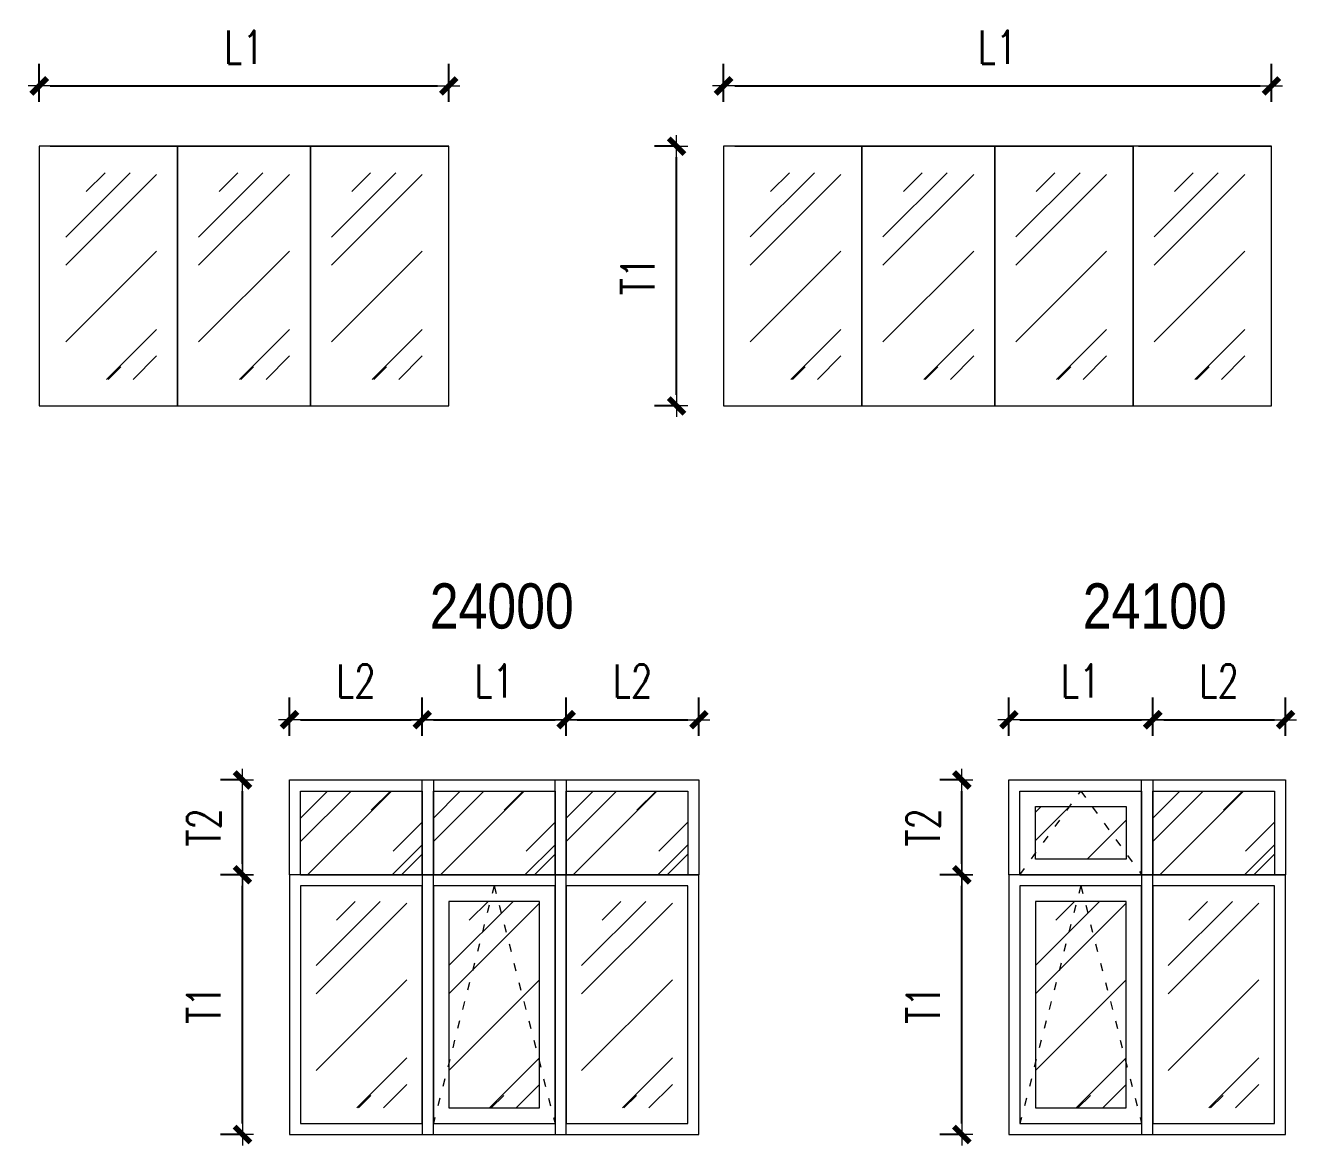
# Model space of a CAD drawing. Header units: centimetres. Extents: x 241563 to 294181, y -34797 to 61752.
# Drawn here: x 254052 to 259795, y 24768 to 29829 of the extents above; entities that cross this region are included whole.
import ezdxf

# ---------------------------------------------------------------- set-up
doc = ezdxf.new("R2010")
doc.units = ezdxf.units.CM
doc.header["$MEASUREMENT"] = 0
doc.linetypes.add('ACAD_ISO03W100', pattern=[30, 12, -18])
doc.layers.add('0.00', color=130, linetype='Continuous', lineweight=0)
doc.styles.add('ISO', font='ARIALN.TTF')
doc.styles.add('TEXT', font='simplex.shx', dxfattribs={"width": 0.75})
doc.dimstyles.new('D100B', dxfattribs={"dimscale": 100, "dimtxt": 1.5, "dimasz": 0.5, "dimexe": 1, "dimexo": 2, "dimgap": 1, "dimtad": 1, "dimdec": 0, "dimzin": 0, "dimdsep": 46, "dimtxsty": 'TEXT', "dimblk1": 'tick', "dimblk2": 'tick', "dimsah": 1, "dimcen": 0, "dimclre": 15, "dimadec": 0, "dimazin": 0, "dimtfac": 1, "dimtdec": 0, "dimtix": 1, "dimtmove": 2, "dimatfit": 3, "dimldrblk": 'tick', "dimfxl": 1, "dimtolj": 1, "dimtzin": 0, "dimarcsym": 0})

# ---------------------------------------------------------------- blocks, each defined once
blk = doc.blocks.new('tick')
for p, q in [((-1, 0), (1, 0)), ((0, 1), (0, -1))]:
    blk.add_line(p, q)
at = {"const_width": 0.5}
blk.add_lwpolyline([(-0.71, -0.71), (0.71, 0.71)], dxfattribs=at)
blk = doc.blocks.new('*D667')
at = {"layer": '0.00', "color": 15, "linetype": 'Continuous', "lineweight": -2, "ltscale": 2, "transparency": 16777216}
for p, q in [((254114.2, 29483.3), (254114.2, 29655.4)), ((255964.2, 29483.3), (255964.2, 29655.4))]:
    blk.add_line(p, q, dxfattribs=at)
at = {"layer": '0.00', "color": 0, "linetype": 'Continuous', "lineweight": -2, "ltscale": 2, "transparency": 16777216}
blk.add_line((254164.2, 29555.4), (255914.2, 29555.4), dxfattribs=at)
at = {"layer": 'Defpoints', "color": 0, "linetype": 'Continuous', "ltscale": 2, "transparency": 16777216}
for p in [(255964.2, 29555.4), (254114.2, 29283.3), (255964.2, 29283.3)]:
    blk.add_point(p, dxfattribs=at)
at = {"layer": '0.00', "color": 0, "linetype": 'Continuous', "lineweight": -2, "ltscale": 2, "transparency": 16777216, "xscale": 50, "yscale": 50, "zscale": 50, "rotation": 180}
blk.add_blockref('tick', (254114.2, 29555.4), dxfattribs=at)
at = {"layer": '0.00', "color": 0, "linetype": 'Continuous', "lineweight": -2, "ltscale": 2, "transparency": 16777216, "xscale": 50, "yscale": 50, "zscale": 50}
blk.add_blockref('tick', (255964.2, 29555.4), dxfattribs=at)
at = {"layer": '0.00', "color": 0, "linetype": 'Continuous', "ltscale": 2, "transparency": 16777216, "insert": (255039.2, 29730.4), "char_height": 150, "attachment_point": 5, "style": 'TEXT'}
blk.add_mtext('\\A1;L1', dxfattribs=at)
blk = doc.blocks.new('*D668')
at = {"layer": '0.00', "color": 15, "linetype": 'Continuous', "lineweight": -2, "ltscale": 2, "transparency": 16777216}
for p, q in [((257206.3, 29483.3), (257206.3, 29655.4)), ((259681.3, 29483.3), (259681.3, 29655.4))]:
    blk.add_line(p, q, dxfattribs=at)
at = {"layer": '0.00', "color": 0, "linetype": 'Continuous', "lineweight": -2, "ltscale": 2, "transparency": 16777216}
blk.add_line((257256.3, 29555.4), (259631.3, 29555.4), dxfattribs=at)
at = {"layer": 'Defpoints', "color": 0, "linetype": 'Continuous', "ltscale": 2, "transparency": 16777216}
for p in [(259681.3, 29555.4), (257206.3, 29283.3), (259681.3, 29283.3)]:
    blk.add_point(p, dxfattribs=at)
at = {"layer": '0.00', "color": 0, "linetype": 'Continuous', "lineweight": -2, "ltscale": 2, "transparency": 16777216, "xscale": 50, "yscale": 50, "zscale": 50, "rotation": 180}
blk.add_blockref('tick', (257206.3, 29555.4), dxfattribs=at)
at = {"layer": '0.00', "color": 0, "linetype": 'Continuous', "lineweight": -2, "ltscale": 2, "transparency": 16777216, "xscale": 50, "yscale": 50, "zscale": 50}
blk.add_blockref('tick', (259681.3, 29555.4), dxfattribs=at)
at = {"layer": '0.00', "color": 0, "linetype": 'Continuous', "ltscale": 2, "transparency": 16777216, "insert": (258443.8, 29730.4), "char_height": 150, "attachment_point": 5, "style": 'TEXT'}
blk.add_mtext('\\A1;L1', dxfattribs=at)
blk = doc.blocks.new('*D672')
at = {"layer": '0.00', "color": 15, "linetype": 'Continuous', "lineweight": -2, "ltscale": 2, "transparency": 16777216}
for p, q in [((255844.8, 26619.8), (255844.8, 26792)), ((256494.8, 26619.8), (256494.8, 26792))]:
    blk.add_line(p, q, dxfattribs=at)
at = {"layer": '0.00', "color": 0, "linetype": 'Continuous', "lineweight": -2, "ltscale": 2, "transparency": 16777216}
blk.add_line((255894.8, 26692), (256444.8, 26692), dxfattribs=at)
at = {"layer": 'Defpoints', "color": 0, "linetype": 'Continuous', "ltscale": 2, "transparency": 16777216}
for p in [(256494.8, 26692), (255844.8, 26419.8), (256494.8, 26419.8)]:
    blk.add_point(p, dxfattribs=at)
at = {"layer": '0.00', "color": 0, "linetype": 'Continuous', "lineweight": -2, "ltscale": 2, "transparency": 16777216, "xscale": 50, "yscale": 50, "zscale": 50, "rotation": 180}
blk.add_blockref('tick', (255844.8, 26692), dxfattribs=at)
at = {"layer": '0.00', "color": 0, "linetype": 'Continuous', "lineweight": -2, "ltscale": 2, "transparency": 16777216, "xscale": 50, "yscale": 50, "zscale": 50}
blk.add_blockref('tick', (256494.8, 26692), dxfattribs=at)
at = {"layer": '0.00', "color": 0, "linetype": 'Continuous', "ltscale": 2, "transparency": 16777216, "insert": (256169.8, 26867), "char_height": 150, "attachment_point": 5, "style": 'TEXT'}
blk.add_mtext('\\A1;L1', dxfattribs=at)
blk = doc.blocks.new('*D673')
at = {"layer": '0.00', "color": 15, "linetype": 'Continuous', "lineweight": -2, "ltscale": 2, "transparency": 16777216}
for p, q in [((258495.1, 26619.8), (258495.1, 26792)), ((259145.1, 26619.8), (259145.1, 26792))]:
    blk.add_line(p, q, dxfattribs=at)
at = {"layer": '0.00', "color": 0, "linetype": 'Continuous', "lineweight": -2, "ltscale": 2, "transparency": 16777216}
blk.add_line((258545.1, 26692), (259095.1, 26692), dxfattribs=at)
at = {"layer": 'Defpoints', "color": 0, "linetype": 'Continuous', "ltscale": 2, "transparency": 16777216}
for p in [(259145.1, 26692), (258495.1, 26419.8), (259145.1, 26419.8)]:
    blk.add_point(p, dxfattribs=at)
at = {"layer": '0.00', "color": 0, "linetype": 'Continuous', "lineweight": -2, "ltscale": 2, "transparency": 16777216, "xscale": 50, "yscale": 50, "zscale": 50, "rotation": 180}
blk.add_blockref('tick', (258495.1, 26692), dxfattribs=at)
at = {"layer": '0.00', "color": 0, "linetype": 'Continuous', "lineweight": -2, "ltscale": 2, "transparency": 16777216, "xscale": 50, "yscale": 50, "zscale": 50}
blk.add_blockref('tick', (259145.1, 26692), dxfattribs=at)
at = {"layer": '0.00', "color": 0, "linetype": 'Continuous', "ltscale": 2, "transparency": 16777216, "insert": (258820.1, 26867), "char_height": 150, "attachment_point": 5, "style": 'TEXT'}
blk.add_mtext('\\A1;L1', dxfattribs=at)
blk = doc.blocks.new('*D686')
at = {"layer": '0.00', "color": 15, "linetype": 'Continuous', "lineweight": -2, "ltscale": 2, "transparency": 16777216}
for p, q in [((255244.8, 26619.8), (255244.8, 26792)), ((255844.8, 26619.8), (255844.8, 26792))]:
    blk.add_line(p, q, dxfattribs=at)
at = {"layer": '0.00', "color": 0, "linetype": 'Continuous', "lineweight": -2, "ltscale": 2, "transparency": 16777216}
blk.add_line((255294.8, 26692), (255794.8, 26692), dxfattribs=at)
at = {"layer": 'Defpoints', "color": 0, "linetype": 'Continuous', "ltscale": 2, "transparency": 16777216}
for p in [(255844.8, 26692), (255244.8, 26419.8), (255844.8, 26419.8)]:
    blk.add_point(p, dxfattribs=at)
at = {"layer": '0.00', "color": 0, "linetype": 'Continuous', "lineweight": -2, "ltscale": 2, "transparency": 16777216, "xscale": 50, "yscale": 50, "zscale": 50, "rotation": 180}
blk.add_blockref('tick', (255244.8, 26692), dxfattribs=at)
at = {"layer": '0.00', "color": 0, "linetype": 'Continuous', "lineweight": -2, "ltscale": 2, "transparency": 16777216, "xscale": 50, "yscale": 50, "zscale": 50}
blk.add_blockref('tick', (255844.8, 26692), dxfattribs=at)
at = {"layer": '0.00', "color": 0, "linetype": 'Continuous', "ltscale": 2, "transparency": 16777216, "insert": (255544.8, 26867), "char_height": 150, "attachment_point": 5, "style": 'TEXT'}
blk.add_mtext('\\A1;L2', dxfattribs=at)
blk = doc.blocks.new('*D687')
at = {"layer": '0.00', "color": 15, "linetype": 'Continuous', "lineweight": -2, "ltscale": 2, "transparency": 16777216}
for p, q in [((256494.8, 26619.8), (256494.8, 26792)), ((257094.8, 26619.8), (257094.8, 26792))]:
    blk.add_line(p, q, dxfattribs=at)
at = {"layer": '0.00', "color": 0, "linetype": 'Continuous', "lineweight": -2, "ltscale": 2, "transparency": 16777216}
blk.add_line((256544.8, 26692), (257044.8, 26692), dxfattribs=at)
at = {"layer": 'Defpoints', "color": 0, "linetype": 'Continuous', "ltscale": 2, "transparency": 16777216}
for p in [(257094.8, 26692), (256494.8, 26419.8), (257094.8, 26419.8)]:
    blk.add_point(p, dxfattribs=at)
at = {"layer": '0.00', "color": 0, "linetype": 'Continuous', "lineweight": -2, "ltscale": 2, "transparency": 16777216, "xscale": 50, "yscale": 50, "zscale": 50, "rotation": 180}
blk.add_blockref('tick', (256494.8, 26692), dxfattribs=at)
at = {"layer": '0.00', "color": 0, "linetype": 'Continuous', "lineweight": -2, "ltscale": 2, "transparency": 16777216, "xscale": 50, "yscale": 50, "zscale": 50}
blk.add_blockref('tick', (257094.8, 26692), dxfattribs=at)
at = {"layer": '0.00', "color": 0, "linetype": 'Continuous', "ltscale": 2, "transparency": 16777216, "insert": (256794.8, 26867), "char_height": 150, "attachment_point": 5, "style": 'TEXT'}
blk.add_mtext('\\A1;L2', dxfattribs=at)
blk = doc.blocks.new('*D688')
at = {"layer": '0.00', "color": 15, "linetype": 'Continuous', "lineweight": -2, "ltscale": 2, "transparency": 16777216}
for p, q in [((259145.1, 26619.8), (259145.1, 26792)), ((259745.1, 26619.8), (259745.1, 26792))]:
    blk.add_line(p, q, dxfattribs=at)
at = {"layer": '0.00', "color": 0, "linetype": 'Continuous', "lineweight": -2, "ltscale": 2, "transparency": 16777216}
blk.add_line((259195.1, 26692), (259695.1, 26692), dxfattribs=at)
at = {"layer": 'Defpoints', "color": 0, "linetype": 'Continuous', "ltscale": 2, "transparency": 16777216}
for p in [(259745.1, 26692), (259145.1, 26419.8), (259745.1, 26419.8)]:
    blk.add_point(p, dxfattribs=at)
at = {"layer": '0.00', "color": 0, "linetype": 'Continuous', "lineweight": -2, "ltscale": 2, "transparency": 16777216, "xscale": 50, "yscale": 50, "zscale": 50, "rotation": 180}
blk.add_blockref('tick', (259145.1, 26692), dxfattribs=at)
at = {"layer": '0.00', "color": 0, "linetype": 'Continuous', "lineweight": -2, "ltscale": 2, "transparency": 16777216, "xscale": 50, "yscale": 50, "zscale": 50}
blk.add_blockref('tick', (259745.1, 26692), dxfattribs=at)
at = {"layer": '0.00', "color": 0, "linetype": 'Continuous', "ltscale": 2, "transparency": 16777216, "insert": (259445.1, 26867), "char_height": 150, "attachment_point": 5, "style": 'TEXT'}
blk.add_mtext('\\A1;L2', dxfattribs=at)
blk = doc.blocks.new('*D748')
at = {"layer": '0.00', "color": 15, "linetype": 'Continuous', "lineweight": -2, "ltscale": 2, "transparency": 16777216}
for p, q in [((253914.2, 29283.3), (253801.9, 29283.3)), ((253914.2, 28109.9), (253801.9, 28109.9))]:
    blk.add_line(p, q, dxfattribs=at)
at = {"layer": '0.00', "color": 0, "linetype": 'Continuous', "lineweight": -2, "ltscale": 2, "transparency": 16777216}
blk.add_line((253901.9, 28159.9), (253901.9, 29233.3), dxfattribs=at)
at = {"layer": 'Defpoints', "color": 0, "linetype": 'Continuous', "ltscale": 2, "transparency": 16777216}
for p in [(253901.9, 29283.3), (254114.2, 29283.3), (254114.2, 28109.9)]:
    blk.add_point(p, dxfattribs=at)
at = {"layer": '0.00', "color": 0, "linetype": 'Continuous', "lineweight": -2, "ltscale": 2, "transparency": 16777216, "xscale": 50, "yscale": 50, "zscale": 50}
for p, rotation in [((253901.9, 29283.3), 90), ((253901.9, 28109.9), 270)]:
    blk.add_blockref('tick', p, dxfattribs=dict(at, rotation=rotation))
at = {"layer": '0.00', "color": 0, "linetype": 'Continuous', "ltscale": 2, "transparency": 16777216, "insert": (253726.9, 28696.6), "char_height": 150, "attachment_point": 5, "rotation": 90, "style": 'TEXT'}
blk.add_mtext('\\A1;T1', dxfattribs=at)
blk = doc.blocks.new('*D749')
at = {"layer": '0.00', "color": 15, "linetype": 'Continuous', "lineweight": -2, "ltscale": 2, "transparency": 16777216}
for p, q in [((257006.3, 29283.3), (256893.9, 29283.3)), ((257006.3, 28109.9), (256893.9, 28109.9))]:
    blk.add_line(p, q, dxfattribs=at)
at = {"layer": '0.00', "color": 0, "linetype": 'Continuous', "lineweight": -2, "ltscale": 2, "transparency": 16777216}
blk.add_line((256993.9, 28159.9), (256993.9, 29233.3), dxfattribs=at)
at = {"layer": 'Defpoints', "color": 0, "linetype": 'Continuous', "ltscale": 2, "transparency": 16777216}
for p in [(256993.9, 29283.3), (257206.3, 29283.3), (257206.3, 28109.9)]:
    blk.add_point(p, dxfattribs=at)
at = {"layer": '0.00', "color": 0, "linetype": 'Continuous', "lineweight": -2, "ltscale": 2, "transparency": 16777216, "xscale": 50, "yscale": 50, "zscale": 50}
for p, rotation in [((256993.9, 29283.3), 90), ((256993.9, 28109.9), 270)]:
    blk.add_blockref('tick', p, dxfattribs=dict(at, rotation=rotation))
at = {"layer": '0.00', "color": 0, "linetype": 'Continuous', "ltscale": 2, "transparency": 16777216, "insert": (256818.9, 28696.6), "char_height": 150, "attachment_point": 5, "rotation": 90, "style": 'TEXT'}
blk.add_mtext('\\A1;T1', dxfattribs=at)
blk = doc.blocks.new('*D755')
at = {"layer": '0.00', "color": 15, "linetype": 'Continuous', "lineweight": -2, "ltscale": 2, "transparency": 16777216}
for p, q in [((255044.8, 26419.8), (254932.4, 26419.8)), ((255044.8, 25991.5), (254932.4, 25991.5))]:
    blk.add_line(p, q, dxfattribs=at)
at = {"layer": '0.00', "color": 0, "linetype": 'Continuous', "lineweight": -2, "ltscale": 2, "transparency": 16777216}
blk.add_line((255032.4, 26041.5), (255032.4, 26369.8), dxfattribs=at)
at = {"layer": 'Defpoints', "color": 0, "linetype": 'Continuous', "ltscale": 2, "transparency": 16777216}
for p in [(255032.4, 26419.8), (255244.8, 26419.8), (255244.8, 25991.5)]:
    blk.add_point(p, dxfattribs=at)
at = {"layer": '0.00', "color": 0, "linetype": 'Continuous', "lineweight": -2, "ltscale": 2, "transparency": 16777216, "xscale": 50, "yscale": 50, "zscale": 50}
for p, rotation in [((255032.4, 26419.8), 90), ((255032.4, 25991.5), 270)]:
    blk.add_blockref('tick', p, dxfattribs=dict(at, rotation=rotation))
at = {"layer": '0.00', "color": 0, "linetype": 'Continuous', "ltscale": 2, "transparency": 16777216, "insert": (254857.4, 26205.7), "char_height": 150, "attachment_point": 5, "rotation": 90, "style": 'TEXT'}
blk.add_mtext('\\A1;T2', dxfattribs=at)
blk = doc.blocks.new('*D756')
at = {"layer": '0.00', "color": 15, "linetype": 'Continuous', "lineweight": -2, "ltscale": 2, "transparency": 16777216}
for p, q in [((255044.8, 25991.5), (254932.4, 25991.5)), ((255044.8, 24818.1), (254932.4, 24818.1))]:
    blk.add_line(p, q, dxfattribs=at)
at = {"layer": '0.00', "color": 0, "linetype": 'Continuous', "lineweight": -2, "ltscale": 2, "transparency": 16777216}
blk.add_line((255032.4, 24868.1), (255032.4, 25941.5), dxfattribs=at)
at = {"layer": 'Defpoints', "color": 0, "linetype": 'Continuous', "ltscale": 2, "transparency": 16777216}
for p in [(255032.4, 25991.5), (255244.8, 25991.5), (255244.8, 24818.1)]:
    blk.add_point(p, dxfattribs=at)
at = {"layer": '0.00', "color": 0, "linetype": 'Continuous', "lineweight": -2, "ltscale": 2, "transparency": 16777216, "xscale": 50, "yscale": 50, "zscale": 50}
for p, rotation in [((255032.4, 25991.5), 90), ((255032.4, 24818.1), 270)]:
    blk.add_blockref('tick', p, dxfattribs=dict(at, rotation=rotation))
at = {"layer": '0.00', "color": 0, "linetype": 'Continuous', "ltscale": 2, "transparency": 16777216, "insert": (254857.4, 25404.8), "char_height": 150, "attachment_point": 5, "rotation": 90, "style": 'TEXT'}
blk.add_mtext('\\A1;T1', dxfattribs=at)
blk = doc.blocks.new('*D757')
at = {"layer": '0.00', "color": 15, "linetype": 'Continuous', "lineweight": -2, "ltscale": 2, "transparency": 16777216}
for p, q in [((258295.1, 26419.8), (258182.8, 26419.8)), ((258295.1, 25991.5), (258182.8, 25991.5))]:
    blk.add_line(p, q, dxfattribs=at)
at = {"layer": '0.00', "color": 0, "linetype": 'Continuous', "lineweight": -2, "ltscale": 2, "transparency": 16777216}
blk.add_line((258282.8, 26041.5), (258282.8, 26369.8), dxfattribs=at)
at = {"layer": 'Defpoints', "color": 0, "linetype": 'Continuous', "ltscale": 2, "transparency": 16777216}
for p in [(258282.8, 26419.8), (258495.1, 26419.8), (258495.1, 25991.5)]:
    blk.add_point(p, dxfattribs=at)
at = {"layer": '0.00', "color": 0, "linetype": 'Continuous', "lineweight": -2, "ltscale": 2, "transparency": 16777216, "xscale": 50, "yscale": 50, "zscale": 50}
for p, rotation in [((258282.8, 26419.8), 90), ((258282.8, 25991.5), 270)]:
    blk.add_blockref('tick', p, dxfattribs=dict(at, rotation=rotation))
at = {"layer": '0.00', "color": 0, "linetype": 'Continuous', "ltscale": 2, "transparency": 16777216, "insert": (258107.8, 26205.7), "char_height": 150, "attachment_point": 5, "rotation": 90, "style": 'TEXT'}
blk.add_mtext('\\A1;T2', dxfattribs=at)
blk = doc.blocks.new('*D758')
at = {"layer": '0.00', "color": 15, "linetype": 'Continuous', "lineweight": -2, "ltscale": 2, "transparency": 16777216}
for p, q in [((258295.1, 25991.5), (258182.8, 25991.5)), ((258295.1, 24818.1), (258182.8, 24818.1))]:
    blk.add_line(p, q, dxfattribs=at)
at = {"layer": '0.00', "color": 0, "linetype": 'Continuous', "lineweight": -2, "ltscale": 2, "transparency": 16777216}
blk.add_line((258282.8, 24868.1), (258282.8, 25941.5), dxfattribs=at)
at = {"layer": 'Defpoints', "color": 0, "linetype": 'Continuous', "ltscale": 2, "transparency": 16777216}
for p in [(258282.8, 25991.5), (258495.1, 25991.5), (258495.1, 24818.1)]:
    blk.add_point(p, dxfattribs=at)
at = {"layer": '0.00', "color": 0, "linetype": 'Continuous', "lineweight": -2, "ltscale": 2, "transparency": 16777216, "xscale": 50, "yscale": 50, "zscale": 50}
for p, rotation in [((258282.8, 25991.5), 90), ((258282.8, 24818.1), 270)]:
    blk.add_blockref('tick', p, dxfattribs=dict(at, rotation=rotation))
at = {"layer": '0.00', "color": 0, "linetype": 'Continuous', "ltscale": 2, "transparency": 16777216, "insert": (258107.8, 25404.8), "char_height": 150, "attachment_point": 5, "rotation": 90, "style": 'TEXT'}
blk.add_mtext('\\A1;T1', dxfattribs=at)

msp = doc.modelspace()

# ---------------------------------------------------------------- hatches: boundary and pattern name
at = {"layer": '0.00', "linetype": 'Continuous', "ltscale": 2}
h = msp.add_hatch(dxfattribs=at)
h.set_pattern_fill('AR-RROOF', color=4, scale=500, angle=45)
h.set_pattern_definition([(45, (-1067, 10325.25), (424.2641, 1131.37085), [7500, -1000, 2500, -500]), (45, (-773.54, 10972.26), (-823.7794, 116.6726), [1500, -165, 3000, -375]), (45, (-1190.73, 10802.55), (1601.59686, 2075.3584), [4000, -700, 2000, -500])])
h.paths.add_polyline_path([(254644.2, 29163.3), (254234.2, 29163.3), (254234.2, 28229.9), (254644.2, 28229.9)])
h = msp.add_hatch(dxfattribs=at)
h.set_pattern_fill('AR-RROOF', color=4, scale=500, angle=45)
h.set_pattern_definition([(45, (-467, 10325.25), (424.2641, 1131.37085), [7500, -1000, 2500, -500]), (45, (-173.54, 10972.26), (-823.7794, 116.6726), [1500, -165, 3000, -375]), (45, (-590.73, 10802.55), (1601.59686, 2075.3584), [4000, -700, 2000, -500])])
h.paths.add_polyline_path([(255244.2, 29163.3), (254834.2, 29163.3), (254834.2, 28229.9), (255244.2, 28229.9)])
h = msp.add_hatch(dxfattribs=at)
h.set_pattern_fill('AR-RROOF', color=4, scale=500, angle=45)
h.set_pattern_definition([(45, (133, 10325.25), (424.2641, 1131.37085), [7500, -1000, 2500, -500]), (45, (426.46, 10972.26), (-823.7794, 116.6726), [1500, -165, 3000, -375]), (45, (9.27, 10802.55), (1601.59686, 2075.3584), [4000, -700, 2000, -500])])
h.paths.add_polyline_path([(255844.2, 29163.3), (255434.2, 29163.3), (255434.2, 28229.9), (255844.2, 28229.9)])
h = msp.add_hatch(dxfattribs=at)
h.set_pattern_fill('AR-RROOF', color=4, scale=500, angle=45)
h.set_pattern_definition([(45, (2025.06, 10325.25), (424.2641, 1131.37085), [7500, -1000, 2500, -500]), (45, (2318.5, 10972.26), (-823.7794, 116.6726), [1500, -165, 3000, -375]), (45, (1901.3, 10802.55), (1601.59686, 2075.3584), [4000, -700, 2000, -500])])
h.paths.add_polyline_path([(257736.3, 29163.3), (257326.3, 29163.3), (257326.3, 28229.9), (257736.3, 28229.9)])
h = msp.add_hatch(dxfattribs=at)
h.set_pattern_fill('AR-RROOF', color=4, scale=500, angle=45)
h.set_pattern_definition([(45, (2625.06, 10325.25), (424.2641, 1131.37085), [7500, -1000, 2500, -500]), (45, (2918.5, 10972.26), (-823.7794, 116.6726), [1500, -165, 3000, -375]), (45, (2501.3, 10802.55), (1601.59686, 2075.3584), [4000, -700, 2000, -500])])
h.paths.add_polyline_path([(258336.3, 29163.3), (257926.3, 29163.3), (257926.3, 28229.9), (258336.3, 28229.9)])
h = msp.add_hatch(dxfattribs=at)
h.set_pattern_fill('AR-RROOF', color=4, scale=500, angle=45)
h.set_pattern_definition([(45, (3225.06, 10325.25), (424.2641, 1131.37085), [7500, -1000, 2500, -500]), (45, (3518.5, 10972.26), (-823.7794, 116.6726), [1500, -165, 3000, -375]), (45, (3101.3, 10802.55), (1601.59686, 2075.3584), [4000, -700, 2000, -500])])
h.paths.add_polyline_path([(258936.3, 29163.3), (258526.3, 29163.3), (258526.3, 28229.9), (258936.3, 28229.9)])
h = msp.add_hatch(dxfattribs=at)
h.set_pattern_fill('AR-RROOF', color=4, scale=500, angle=45)
h.set_pattern_definition([(45, (3850.06, 10325.25), (424.2641, 1131.37085), [7500, -1000, 2500, -500]), (45, (4143.5, 10972.26), (-823.7794, 116.6726), [1500, -165, 3000, -375]), (45, (3726.3, 10802.55), (1601.59686, 2075.3584), [4000, -700, 2000, -500])])
h.paths.add_polyline_path([(259561.3, 29163.3), (259151.3, 29163.3), (259151.3, 28229.9), (259561.3, 28229.9)])
h = msp.add_hatch(dxfattribs=at)
h.set_pattern_fill('AR-RROOF', color=4, scale=300, angle=45)
h.set_pattern_definition([(45, (-47245.17, -6324.37), (254.55844, 678.8225), [4500, -600, 1500, -300]), (45, (-47069.1, -5936.17), (-494.26764, 70.00357), [900, -99, 1800, -225]), (45, (-47319.41, -6038), (960.95812, 1245.21504), [2400, -420, 1200, -300])])
h.paths.add_polyline_path([(255844.8, 26369.8), (255294.8, 26369.8), (255294.8, 25991.5), (255844.8, 25991.5)])
h = msp.add_hatch(dxfattribs=at)
h.set_pattern_fill('AR-RROOF', color=4, scale=300, angle=45)
h.set_pattern_definition([(45, (-46645.17, -6324.37), (254.55844, 678.8225), [4500, -600, 1500, -300]), (45, (-46469.1, -5936.17), (-494.26764, 70.00357), [900, -99, 1800, -225]), (45, (-46719.41, -6038), (960.95812, 1245.21504), [2400, -420, 1200, -300])])
h.paths.add_polyline_path([(256444.8, 26369.8), (255894.8, 26369.8), (255894.8, 25991.5), (256444.8, 25991.5)])
h = msp.add_hatch(dxfattribs=at)
h.set_pattern_fill('AR-RROOF', color=4, scale=300, angle=45)
h.set_pattern_definition([(45, (-46045.17, -6324.37), (254.55844, 678.8225), [4500, -600, 1500, -300]), (45, (-45869.1, -5936.17), (-494.26764, 70.00357), [900, -99, 1800, -225]), (45, (-46119.41, -6038), (960.95812, 1245.21504), [2400, -420, 1200, -300])])
h.paths.add_polyline_path([(257044.8, 26369.8), (256494.8, 26369.8), (256494.8, 25991.5), (257044.8, 25991.5)])
h = msp.add_hatch(dxfattribs=at)
h.set_pattern_fill('AR-RROOF', color=4, scale=300, angle=45)
h.set_pattern_definition([(45, (-43394.8, -6324.37), (254.55844, 678.8225), [4500, -600, 1500, -300]), (45, (-43218.7, -5936.17), (-494.26764, 70.00357), [900, -99, 1800, -225]), (45, (-43469.03, -6038), (960.95812, 1245.21504), [2400, -420, 1200, -300])])
h.paths.add_polyline_path([(259695.1, 26369.8), (259145.1, 26369.8), (259145.1, 25991.5), (259695.1, 25991.5)])
h = msp.add_hatch(dxfattribs=at)
h.set_pattern_fill('AR-RROOF', color=4, scale=500, angle=45)
h.set_pattern_definition([(45, (-37524.5, -2317.9), (424.2641, 1131.37085), [7500, -1000, 2500, -500]), (45, (-37231.1, -1670.9), (-823.7794, 116.6726), [1500, -165, 3000, -375]), (45, (-37648.26, -1840.6), (1601.59686, 2075.3584), [4000, -700, 2000, -500])])
h.paths.add_polyline_path([(259025.1, 26299.8), (258615.1, 26299.8), (258615.1, 26061.5), (259025.1, 26061.5)])
h = msp.add_hatch(dxfattribs=at)
h.set_pattern_fill('AR-RROOF', color=4, scale=500, angle=45)
h.set_pattern_definition([(45, (63.53, 7033.5), (424.2641, 1131.37085), [7500, -1000, 2500, -500]), (45, (357, 7680.5), (-823.7794, 116.6726), [1500, -165, 3000, -375]), (45, (-60.2, 7510.8), (1601.59686, 2075.3584), [4000, -700, 2000, -500])])
h.paths.add_polyline_path([(255774.8, 25871.5), (255364.8, 25871.5), (255364.8, 24938.1), (255774.8, 24938.1)])
h = msp.add_hatch(dxfattribs=at)
h.set_pattern_fill('AR-RROOF', color=4, scale=500, angle=45)
h.set_pattern_definition([(45, (663.53, 7033.5), (424.2641, 1131.37085), [7500, -1000, 2500, -500]), (45, (957, 7680.5), (-823.7794, 116.6726), [1500, -165, 3000, -375]), (45, (539.8, 7510.8), (1601.59686, 2075.3584), [4000, -700, 2000, -500])])
h.paths.add_polyline_path([(256374.8, 25871.5), (255964.8, 25871.5), (255964.8, 24938.1), (256374.8, 24938.1)])
h = msp.add_hatch(dxfattribs=at)
h.set_pattern_fill('AR-RROOF', color=4, scale=500, angle=45)
h.set_pattern_definition([(45, (1263.53, 7033.5), (424.2641, 1131.37085), [7500, -1000, 2500, -500]), (45, (1557, 7680.5), (-823.7794, 116.6726), [1500, -165, 3000, -375]), (45, (1139.8, 7510.8), (1601.59686, 2075.3584), [4000, -700, 2000, -500])])
h.paths.add_polyline_path([(256974.8, 25871.5), (256564.8, 25871.5), (256564.8, 24938.1), (256974.8, 24938.1)])
h = msp.add_hatch(dxfattribs=at)
h.set_pattern_fill('AR-RROOF', color=4, scale=500, angle=45)
h.set_pattern_definition([(45, (3313.9, 7033.5), (424.2641, 1131.37085), [7500, -1000, 2500, -500]), (45, (3607.36, 7680.5), (-823.7794, 116.6726), [1500, -165, 3000, -375]), (45, (3190.17, 7510.8), (1601.59686, 2075.3584), [4000, -700, 2000, -500])])
h.paths.add_polyline_path([(259025.1, 25871.5), (258615.1, 25871.5), (258615.1, 24938.1), (259025.1, 24938.1)])
h = msp.add_hatch(dxfattribs=at)
h.set_pattern_fill('AR-RROOF', color=4, scale=500, angle=45)
h.set_pattern_definition([(45, (3913.9, 7033.5), (424.2641, 1131.37085), [7500, -1000, 2500, -500]), (45, (4207.36, 7680.5), (-823.7794, 116.6726), [1500, -165, 3000, -375]), (45, (3790.17, 7510.8), (1601.59686, 2075.3584), [4000, -700, 2000, -500])])
h.paths.add_polyline_path([(259625.1, 25871.5), (259215.1, 25871.5), (259215.1, 24938.1), (259625.1, 24938.1)])

# ---------------------------------------------------------------- linework, layer by layer
at = {"layer": '0.00', "color": 40, "linetype": 'Continuous', "ltscale": 2, "true_color": 0xf8d731}
for p, q in [((254164.2, 29283.3), (254764.2, 29283.3)), ((254764.2, 29283.3), (255364.2, 29283.3)), ((255364.2, 29283.3), (255964.2, 29283.3)), ((257256.3, 29283.3), (257856.3, 29283.3)), ((257856.3, 29283.3), (258456.3, 29283.3)), ((258456.3, 29283.3), (259056.3, 29283.3)), ((259081.3, 29283.3), (259681.3, 29283.3)), ((255294.8, 25991.5), (255894.8, 25991.5)), ((255894.8, 25991.5), (256494.8, 25991.5)), ((256494.8, 25991.5), (257094.8, 25991.5)), ((258545.1, 25991.5), (259145.1, 25991.5)), ((259145.1, 25991.5), (259745.1, 25991.5))]:
    msp.add_line(p, q, dxfattribs=at)
for points in [[(254739.2, 29283.3), (254114.2, 29283.3), (254114.2, 28109.9), (254739.2, 28109.9)], [(255339.2, 29283.3), (254739.2, 29283.3), (254739.2, 28109.9), (255339.2, 28109.9)], [(255964.2, 29283.3), (255339.2, 29283.3), (255339.2, 28109.9), (255964.2, 28109.9)], [(257831.3, 29283.3), (257206.3, 29283.3), (257206.3, 28109.9), (257831.3, 28109.9)], [(258431.3, 29283.3), (257831.3, 29283.3), (257831.3, 28109.9), (258431.3, 28109.9)], [(259056.3, 29283.3), (258431.3, 29283.3), (258431.3, 28109.9), (259056.3, 28109.9)], [(259681.3, 29283.3), (259056.3, 29283.3), (259056.3, 28109.9), (259681.3, 28109.9)], [(255894.8, 25991.5), (255244.8, 25991.5), (255244.8, 24818.1), (255894.8, 24818.1)], [(256494.8, 25991.5), (255844.8, 25991.5), (255844.8, 24818.1), (256494.8, 24818.1)], [(257094.8, 25991.5), (256444.8, 25991.5), (256444.8, 24818.1), (257094.8, 24818.1)], [(259145.1, 25991.5), (258495.1, 25991.5), (258495.1, 24818.1), (259145.1, 24818.1)], [(259745.1, 25991.5), (259095.1, 25991.5), (259095.1, 24818.1), (259745.1, 24818.1)], [(255844.8, 25941.5), (255294.8, 25941.5), (255294.8, 24868.1), (255844.8, 24868.1)], [(256444.8, 25941.5), (255894.8, 25941.5), (255894.8, 24868.1), (256444.8, 24868.1)], [(257044.8, 25941.5), (256494.8, 25941.5), (256494.8, 24868.1), (257044.8, 24868.1)], [(259095.1, 25941.5), (258545.1, 25941.5), (258545.1, 24868.1), (259095.1, 24868.1)], [(259695.1, 25941.5), (259145.1, 25941.5), (259145.1, 24868.1), (259695.1, 24868.1)], [(256374.8, 25871.5), (255964.8, 25871.5), (255964.8, 24938.1), (256374.8, 24938.1)], [(259025.1, 25871.5), (258615.1, 25871.5), (258615.1, 24938.1), (259025.1, 24938.1)]]:
    msp.add_lwpolyline(points, close=True, dxfattribs=at)
at = {"layer": '0.00', "color": 40, "linetype": 'Continuous', "ltscale": 0.5, "true_color": 0xf8d731}
for points in [[(255894.8, 25991.5), (255244.8, 25991.5), (255244.8, 26419.8), (255894.8, 26419.8)], [(255844.8, 25991.5), (255294.8, 25991.5), (255294.8, 26369.8), (255844.8, 26369.8)], [(256494.8, 25991.5), (255844.8, 25991.5), (255844.8, 26419.8), (256494.8, 26419.8)], [(256444.8, 25991.5), (255894.8, 25991.5), (255894.8, 26369.8), (256444.8, 26369.8)], [(257094.8, 25991.5), (256444.8, 25991.5), (256444.8, 26419.8), (257094.8, 26419.8)], [(257044.8, 25991.5), (256494.8, 25991.5), (256494.8, 26369.8), (257044.8, 26369.8)], [(259145.1, 25991.5), (258495.1, 25991.5), (258495.1, 26419.8), (259145.1, 26419.8)], [(259095.1, 25991.5), (258545.1, 25991.5), (258545.1, 26369.8), (259095.1, 26369.8)], [(259745.1, 25991.5), (259095.1, 25991.5), (259095.1, 26419.8), (259745.1, 26419.8)], [(259695.1, 25991.5), (259145.1, 25991.5), (259145.1, 26369.8), (259695.1, 26369.8)], [(259025.1, 26061.5), (258615.1, 26061.5), (258615.1, 26299.8), (259025.1, 26299.8)], [(259025.1, 26061.5), (258615.1, 26061.5), (258615.1, 26299.8), (259025.1, 26299.8)]]:
    msp.add_lwpolyline(points, close=True, dxfattribs=at)
at = {"layer": '0.00', "color": 40, "linetype": 'ACAD_ISO03W100', "ltscale": 3, "true_color": 0xf8d731}
for points in [[(258545.1, 25991.5), (258820.1, 26369.8), (259095.1, 25991.5)], [(256169.8, 25941.5), (255894.8, 24868.1)], [(256169.8, 25941.5), (256444.8, 24868.1)], [(258820.1, 25941.5), (258545.1, 24868.1)], [(258820.1, 25941.5), (259095.1, 24868.1)]]:
    msp.add_lwpolyline(points, dxfattribs=at)

# ---------------------------------------------------------------- texts
at = {"layer": '0.00', "color": 40, "linetype": 'Continuous', "true_color": 0xf8d731, "char_height": 204.1, "width": 604.134, "attachment_point": 1, "style": 'ISO'}
for s, insert in [('24000', (255879, 27308.1)), ('24100', (258829.4, 27308.1))]:
    msp.add_mtext(s, dxfattribs=dict(at, insert=insert))

# ---------------------------------------------------------------- dimensions: what is measured, and where the dimension line sits
at = {"layer": '0.00', "color": 6, "linetype": 'Continuous', "ltscale": 2}
for base, p1, p2, text, picture, middle in [((255964.2, 29555.4), (254114.2, 29283.3), (255964.2, 29283.3), 'L1', '*D667', (255039.2, 29730.4)), ((259681.3, 29555.4), (257206.3, 29283.3), (259681.3, 29283.3), 'L1', '*D668', (258443.8, 29730.4)), ((255844.8, 26692), (255244.8, 26419.8), (255844.8, 26419.8), 'L2', '*D686', (255544.8, 26867)), ((256494.8, 26692), (255844.8, 26419.8), (256494.8, 26419.8), 'L1', '*D672', (256169.8, 26867)), ((257094.8, 26692), (256494.8, 26419.8), (257094.8, 26419.8), 'L2', '*D687', (256794.8, 26867)), ((259145.1, 26692), (258495.1, 26419.8), (259145.1, 26419.8), 'L1', '*D673', (258820.1, 26867)), ((259745.1, 26692), (259145.1, 26419.8), (259745.1, 26419.8), 'L2', '*D688', (259445.1, 26867))]:
    dim = msp.add_linear_dim(base=base, p1=p1, p2=p2, text=text, dimstyle='D100B', dxfattribs=at)
    dim.commit()
    dim.dimension.update_dxf_attribs({"geometry": picture, "text_midpoint": middle})
for base, p1, p2, text, picture, middle in [((253901.9, 29283.3), (254114.2, 28109.9), (254114.2, 29283.3), 'T1', '*D748', (253726.9, 28696.6)), ((256993.9, 29283.3), (257206.3, 28109.9), (257206.3, 29283.3), 'T1', '*D749', (256818.9, 28696.6)), ((255032.4, 26419.8), (255244.8, 25991.5), (255244.8, 26419.8), 'T2', '*D755', (254857.4, 26205.7)), ((258282.8, 26419.8), (258495.1, 25991.5), (258495.1, 26419.8), 'T2', '*D757', (258107.8, 26205.7)), ((255032.4, 25991.5), (255244.8, 24818.1), (255244.8, 25991.5), 'T1', '*D756', (254857.4, 25404.8)), ((258282.8, 25991.5), (258495.1, 24818.1), (258495.1, 25991.5), 'T1', '*D758', (258107.8, 25404.8))]:
    dim = msp.add_linear_dim(base=base, p1=p1, p2=p2, angle=90, text=text, dimstyle='D100B', dxfattribs=at)
    dim.commit()
    dim.dimension.update_dxf_attribs({"geometry": picture, "text_midpoint": middle})

doc.saveas('drawing.dxf')
